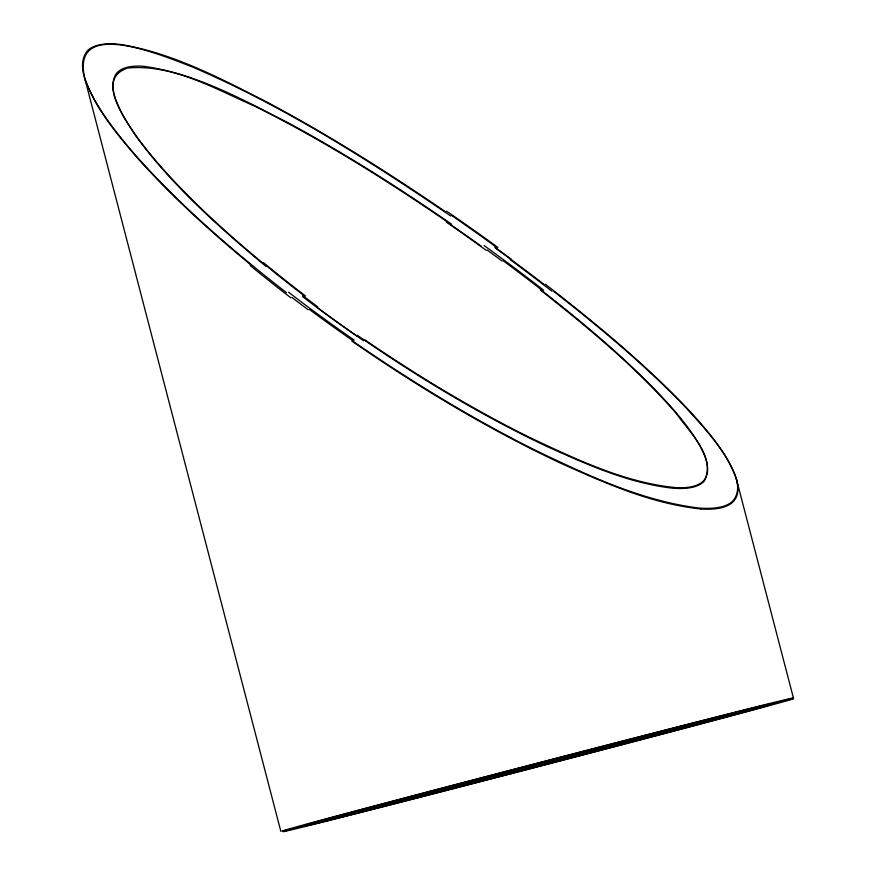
<?xml version="1.0" encoding="UTF-8"?>
<svg xmlns="http://www.w3.org/2000/svg" width="876" height="876" viewBox="0 0 876 876"><rect width="100%" height="100%" fill="white"/><g stroke="black" fill="none" stroke-linecap="round" stroke-linejoin="round"><path stroke-width="1.31" d="M700.756 508.945C651.098 503.777 604.768 482.928 559.676 462.747C486.979 428.441 417.951 386.754 351.856 341.125M674.126 488.359C628.99 483.552 586.931 464.466 545.978 446.026C480.004 414.72 417.337 376.768 357.298 335.289M365.018 339.965C417.545 375.826 472.098 408.851 529.082 437.179C576.112 459.199 624.468 482.84 676.874 487.724A167.086 47.742 29.9 0 0 704.687 479.479C711.411 468.835 705.092 455.991 700.044 446.048C690.168 428.649 677.082 413.373 663.625 398.668C626.296 358.897 584.281 323.857 541.456 290.208M445.534 211.751C387.772 172.2 328.423 134.871 266.654 101.89C220.215 78.282 172.922 53.184 120.998 44.501A171.849 51.969 33.5 0 0 87.096 51.115C76.157 66.193 87.239 85.366 94.4 99.634C106.193 120.165 121.074 138.726 136.623 156.519C181.704 206.944 233.213 251.204 286.507 292.683M450.713 215.956C368.15 159.75 283.123 105.865 191.099 66.412C166.09 57.258 70.091 15.308 84.764 78.402L280.857 831.412M447.034 221.683C385.341 179.372 321.733 139.547 254.719 106.171C214.587 88.739 172.747 63.817 127.535 68.054C95.21 79.07 125.049 118.851 135.616 135.649C172.189 185.548 218.803 227.004 266.074 266.479M352.7 341.06C410.395 380.885 470.379 417.524 532.991 449.103C585.781 474.431 640.06 500.634 698.774 508.025A184.705 52.604 29.7 0 0 732.664 501.192C744.074 487.965 733.3 469.788 726.193 457.173C714.028 437.803 698.752 420.644 683.061 404.088C640.641 360.365 593.49 321.558 545.398 284.284M451.622 224.212C399.303 188.022 345.494 153.88 289.562 123.527C243.079 99.776 195.775 73.31 143.314 66.269A156.497 47.216 33.4 0 0 115.577 74.668C109.182 86.538 115.698 100.171 120.833 111.23C130.48 129.604 143.27 146.062 156.651 161.841C188.537 198.633 224.705 231.45 262.077 262.57M494.885 247.218L511.518 259.384M487.133 250.032L502.233 261.081M317.638 306.775L302.877 295.639M308.144 309.732L291.905 297.468M553.523 291.204C599.841 327.46 645.251 365.193 685.985 407.723C705.399 429.24 726.511 451.162 736.366 479.008L793.404 697.909A264.826 1.391 -14.6 0 1 408.895 799.295A264.826 1.391 -14.6 0 1 409.081 796.766A264.826 1.391 -14.6 0 1 793.404 697.909M540.35 289.978C588.508 327.952 636.184 367.285 676.513 413.724C689.127 432.109 716.349 456.549 704.413 480.858A166.889 47.676 29.9 0 1 674.312 488.304M251.357 265.308C210.667 231.68 171.346 196.18 136.273 156.662C116.114 132.9 95.145 108.263 84.764 78.402M736.366 479.008C738.468 486.103 739.125 494.611 734.11 500.689A184.464 52.56 29.8 0 1 700.57 508.989M484.132 245.598A545.879 135.802 32.5 0 1 543.591 290.197M450.702 224.65A554.004 137.532 32.5 0 1 481.362 246.32M305.494 295.968A554.388 185.624 31 0 1 263.238 262.45M363.66 340.775A545.091 186.895 30.8 0 1 302.713 296.69M354.287 340.173A601.516 206.32 30.8 0 1 288.522 292.19M446.585 211.182A610.966 151.975 32.5 0 1 497.918 247.47M495.378 248.028A601.33 143.982 32.7 0 1 543.974 284.317M503.382 260.895A545.737 135.824 32.5 0 1 541.686 289.967M446.278 222.077A554.683 138.704 32.5 0 1 486.18 250.273M303.786 295.42A554.683 185.953 31 0 1 267.07 266.37M356.51 335.716A545.737 186.369 30.8 0 1 316.696 307.082M451.655 215.485A611.251 151.723 32.5 0 1 496.068 246.933M510.128 259.592A601.527 145.208 32.6 0 1 551.902 291.204M352.798 340.611A601.527 206.189 30.8 0 1 309.272 309.359M290.799 297.741A611.251 209.244 30.8 0 1 250.142 265.45M409.114 800.084A264.826 1.391 -14.6 0 0 793.612 698.698A264.826 1.391 -14.6 0 0 409.278 797.565A264.826 1.391 -14.6 0 0 409.114 800.084M420.951 796.886A240.385 1.259 -14.6 0 0 769.949 704.862A240.385 1.259 -14.6 0 0 421.104 794.598A240.385 1.259 -14.6 0 0 420.951 796.886M420.732 796.098A240.385 1.259 -14.6 0 0 769.752 704.063A240.385 1.259 -14.6 0 0 420.907 793.809A240.385 1.259 -14.6 0 0 420.732 796.098"/></g></svg>
